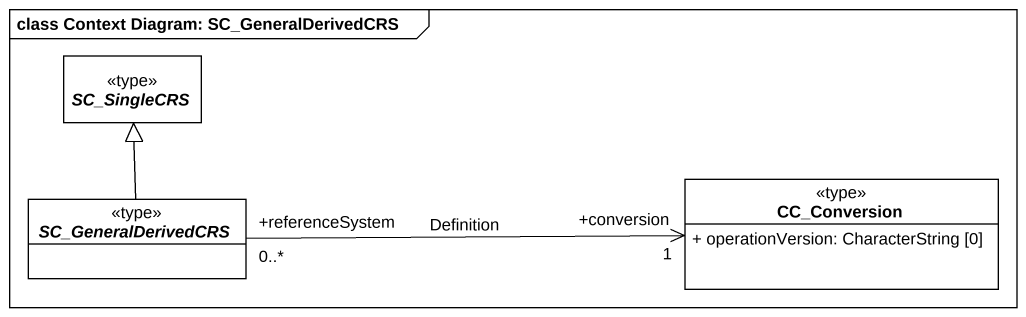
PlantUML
@startuml
mainframe class Context Diagram: SC_GeneralDerivedCRS
hide circle
hide empty members
skinparam classAttributeIconSize 0
abstract class SC_SingleCRS <<type>>
abstract class SC_GeneralDerivedCRS <<type>>
class CC_Conversion <<type>> {
  + operationVersion: CharacterString [0]
}
SC_GeneralDerivedCRS -up-|> SC_SingleCRS
SC_GeneralDerivedCRS "+referenceSystem\n0..*" -right-> "+conversion\n1" CC_Conversion : Definition
@enduml
